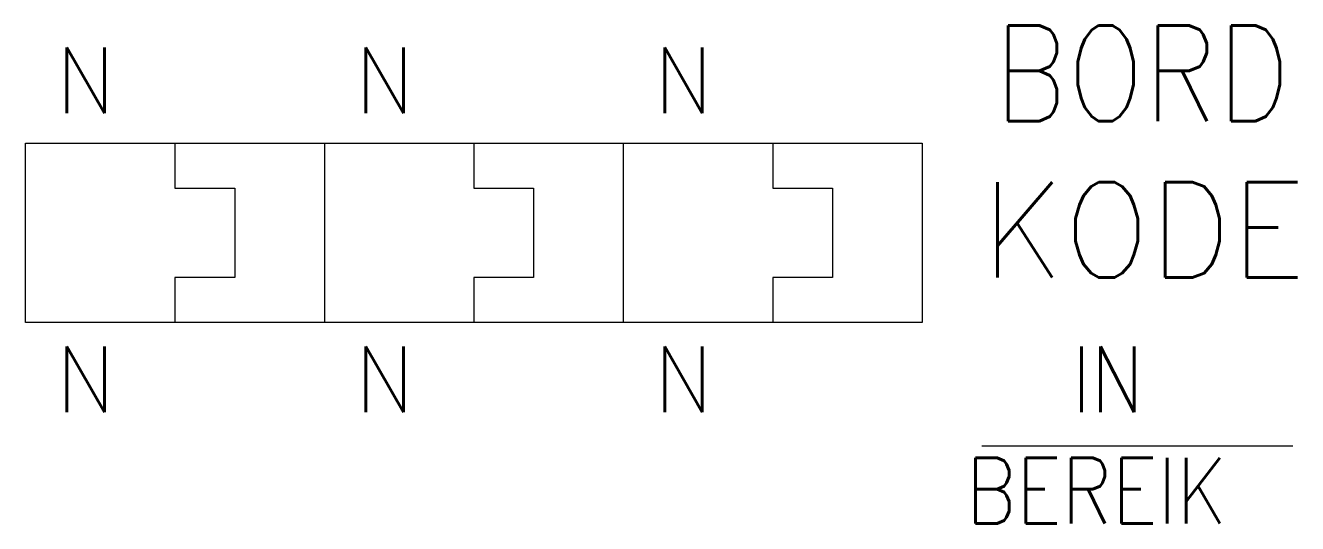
# Model space of a CAD drawing. Extents: x 115 to 157.6, y 203.3 to 219.9.
import ezdxf
from ezdxf.enums import TextEntityAlignment as Align

# ---------------------------------------------------------------- set-up
doc = ezdxf.new("R2010")
doc.units = 0
doc.header["$LTSCALE"] = 6
doc.linetypes.add('DASHED', pattern=[0])
for name, color, linetype in [('1', 7, 'CONTINUOUS'), ('10', 1, 'DASHED'), ('11', 3, 'DASHED'), ('12', 2, 'DASHED')]:
    doc.layers.add(name, color=color, linetype=linetype)
doc.styles.get("Standard").update_dxf_attribs({"font": 'simplex', "width": 0.85})

msp = doc.modelspace()

# ---------------------------------------------------------------- linework, layer by layer
at = {"layer": '1', "color": 0}
for p, q in [((115, 216), (145, 216)), ((115, 210), (115, 216)), ((120, 216), (120, 214.5)), ((125, 216), (125, 210)), ((130, 216), (130, 214.5)), ((135, 210), (135, 216)), ((140, 216), (140, 214.5)), ((145, 216), (145, 210)), ((120, 214.5), (122, 214.5)), ((122, 214.5), (122, 211.5)), ((130, 214.5), (132, 214.5)), ((132, 214.5), (132, 211.5)), ((140, 214.5), (142, 214.5)), ((142, 214.5), (142, 211.5)), ((122, 211.5), (120, 211.5)), ((120, 211.5), (120, 210)), ((132, 211.5), (130, 211.5)), ((130, 211.5), (130, 210)), ((142, 211.5), (140, 211.5)), ((140, 211.5), (140, 210)), ((145, 210), (115, 210)), ((146.992, 205.876), (157.39, 205.876))]:
    msp.add_line(p, q, dxfattribs=at)

# ---------------------------------------------------------------- texts
at = {"layer": '1', "color": 0, "width": 0.85}
for tag, p in [('IN', (150, 207)), ('BEREIK', (146.459, 203.271))]:
    msp.add_attdef(tag, p, 'In', height=2.2, dxfattribs=at)
at = {"layer": '10', "color": 0, "width": 0.95}
for p in [(118, 217), (128, 217), (138, 217), (118, 207), (128, 207), (138, 207)]:
    msp.add_attdef('N', text='', height=2.2, dxfattribs=at).set_placement(p, align=Align.RIGHT)
at = {"layer": '11', "color": 0, "width": 0.85}
msp.add_attdef('BORD', (147.402, 216.74), '', height=3.2, dxfattribs=at)
at = {"layer": '12', "color": 0, "width": 0.95}
msp.add_attdef('KODE', (147, 211.5), '-F', height=3.2, dxfattribs=at)

doc.saveas('drawing.dxf')
